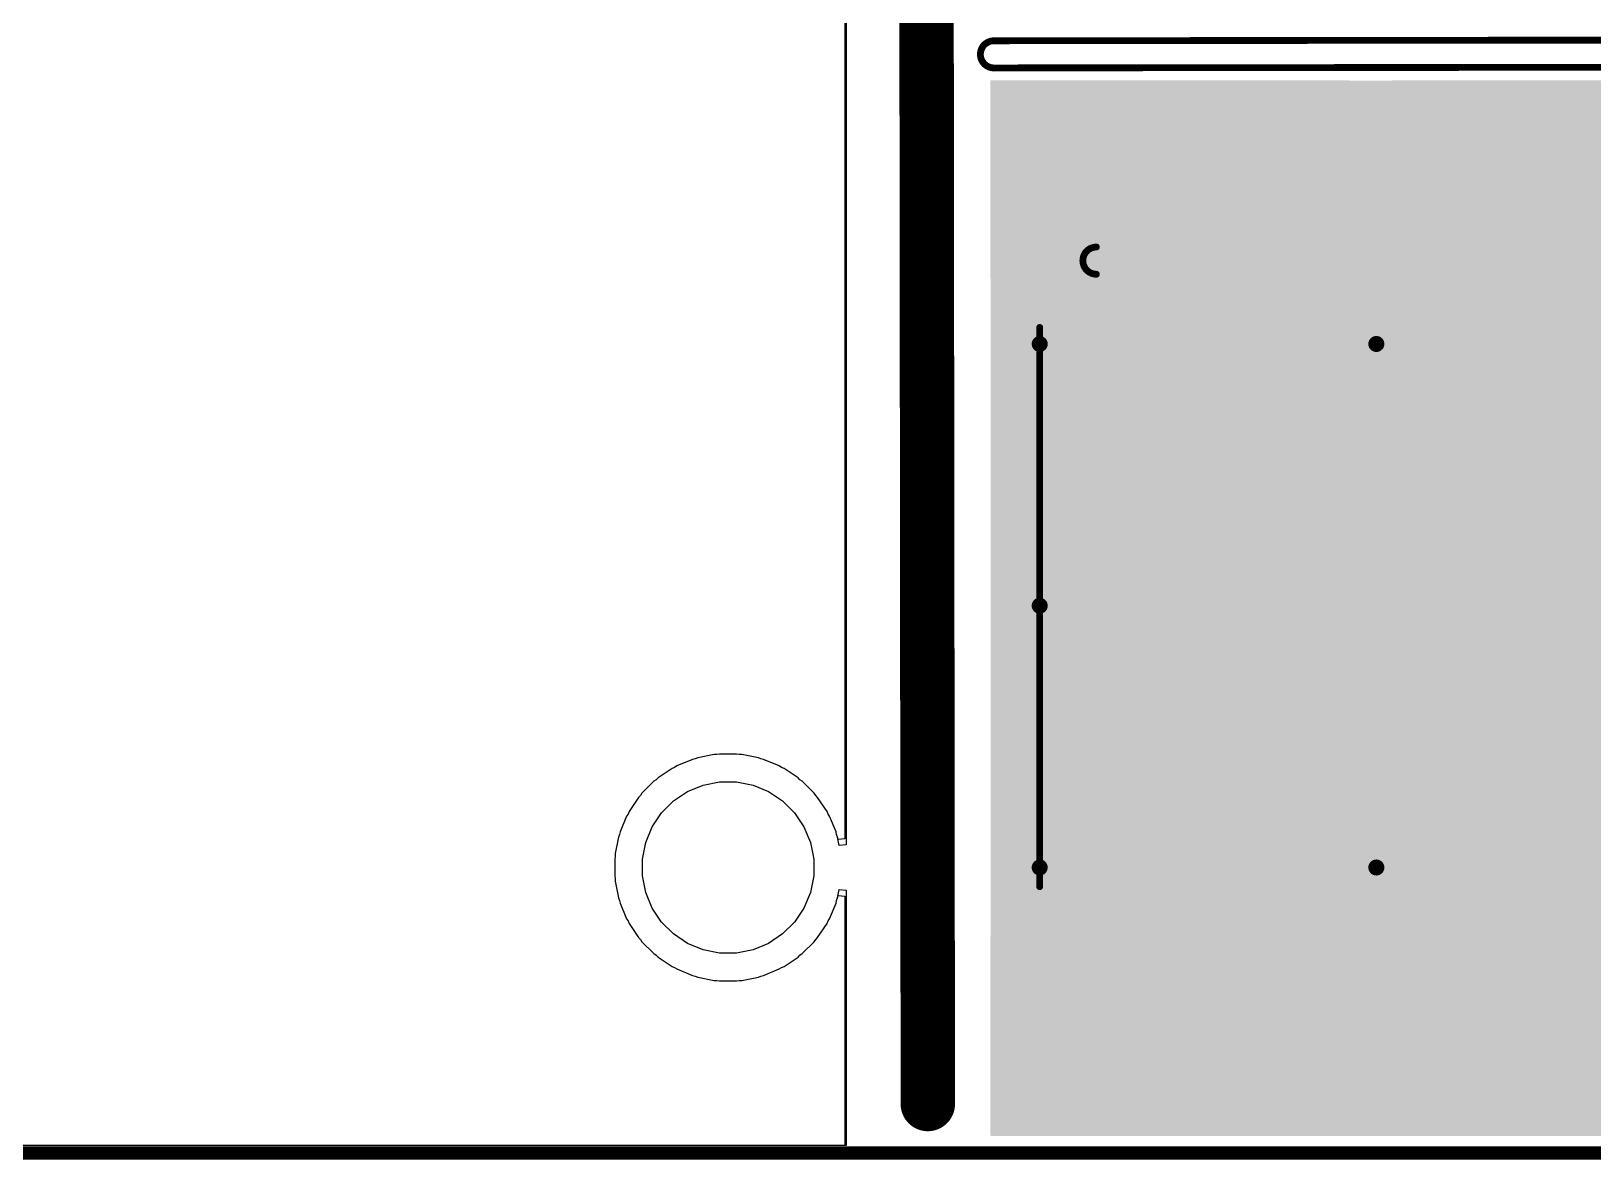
# Model space of a CAD drawing. Header units: millimetres. Extents: x -14 to 145, y 0 to 69.
# Drawn here: x 82.62 to 111.79, y -0.13 to 20.96 of the extents above; entities that cross this region are included whole.
import ezdxf

# ---------------------------------------------------------------- set-up
doc = ezdxf.new("R2010")
doc.units = ezdxf.units.MM
for name, color, linetype in [('BottomLayer', 5, 'Continuous'), ('BottomSolder', 6, 'Continuous'), ('Mechanical2', 216, 'Continuous'), ('MultiLayer', 9, 'Continuous'), ('PadHoleLayer', 156, 'Continuous'), ('TopLayer', 1, 'Continuous'), ('TopOverlay', 2, 'Continuous'), ('TopSolder', 216, 'Continuous'), ('ViaHoleLayer', 16, 'Continuous')]:
    doc.layers.add(name, color=color, linetype=linetype)

# ---------------------------------------------------------------- blocks, each defined once
blk = doc.blocks.new('ACTB273_CU_T2_47')
at = {"layer": 'BottomLayer'}
for points in [[(-10.75, 9.75), (-4.25, 9.75), (-4.25, 6.25), (-10.75, 6.25)], [(-3.25, 9.75), (3.25, 9.75), (3.25, 6.25), (-3.25, 6.25)], [(4.25, 9.75), (10.75, 9.75), (10.75, 6.25), (4.25, 6.25)], [(-10.75, -6.25), (-4.25, -6.25), (-4.25, -9.75), (-10.75, -9.75)], [(-3.25, -6.25), (3.25, -6.25), (3.25, -9.75), (-3.25, -9.75)], [(4.25, -6.25), (10.75, -6.25), (10.75, -9.75), (4.25, -9.75)]]:
    blk.add_hatch(color=5, dxfattribs=at).paths.add_polyline_path(points)
at = {"layer": 'BottomSolder'}
for points in [[(-10.852, 9.852), (-4.148, 9.852), (-4.148, 6.148), (-10.852, 6.148)], [(-3.352, 9.852), (3.352, 9.852), (3.352, 6.148), (-3.352, 6.148)], [(4.148, 9.852), (10.852, 9.852), (10.852, 6.148), (4.148, 6.148)], [(-10.852, -6.148), (-4.148, -6.148), (-4.148, -9.852), (-10.852, -9.852)], [(-3.352, -6.148), (3.352, -6.148), (3.352, -9.852), (-3.352, -9.852)], [(4.148, -6.148), (10.852, -6.148), (10.852, -9.852), (4.148, -9.852)]]:
    blk.add_hatch(color=6, dxfattribs=at).paths.add_polyline_path(points)
at = {"layer": 'MultiLayer'}
for points in [[(-10.75, 9.75), (-4.25, 9.75), (-4.25, 6.25), (-10.75, 6.25)], [(-3.25, 9.75), (3.25, 9.75), (3.25, 6.25), (-3.25, 6.25)], [(4.25, 9.75), (10.75, 9.75), (10.75, 6.25), (4.25, 6.25)], [(-10.75, -6.25), (-4.25, -6.25), (-4.25, -9.75), (-10.75, -9.75)], [(-3.25, -6.25), (3.25, -6.25), (3.25, -9.75), (-3.25, -9.75)], [(4.25, -6.25), (10.75, -6.25), (10.75, -9.75), (4.25, -9.75)]]:
    blk.add_hatch(color=9, dxfattribs=at).paths.add_polyline_path(points)
at = {"layer": 'PadHoleLayer'}
for points in [[(-10.285, 9.25), (-4.715, 9.25), (-4.715, 6.75), (-10.285, 6.75)], [(-2.785, 9.25), (2.785, 9.25), (2.785, 6.75), (-2.785, 6.75)], [(4.715, 9.25), (10.285, 9.25), (10.285, 6.75), (4.715, 6.75)], [(-10.285, -6.75), (-4.715, -6.75), (-4.715, -9.25), (-10.285, -9.25)], [(-2.785, -6.75), (2.785, -6.75), (2.785, -9.25), (-2.785, -9.25)], [(4.715, -6.75), (10.285, -6.75), (10.285, -9.25), (4.715, -9.25)]]:
    blk.add_hatch(color=156, dxfattribs=at).paths.add_polyline_path(points)
at = {"layer": 'TopLayer'}
for points in [[(-10.75, 9.75), (-4.25, 9.75), (-4.25, 6.25), (-10.75, 6.25)], [(-3.25, 9.75), (3.25, 9.75), (3.25, 6.25), (-3.25, 6.25)], [(4.25, 9.75), (10.75, 9.75), (10.75, 6.25), (4.25, 6.25)], [(-10.75, -6.25), (-4.25, -6.25), (-4.25, -9.75), (-10.75, -9.75)], [(-3.25, -6.25), (3.25, -6.25), (3.25, -9.75), (-3.25, -9.75)], [(4.25, -6.25), (10.75, -6.25), (10.75, -9.75), (4.25, -9.75)]]:
    blk.add_hatch(color=1, dxfattribs=at).paths.add_polyline_path(points)
at = {"layer": 'TopSolder'}
for points in [[(-10.852, 9.852), (-4.148, 9.852), (-4.148, 6.148), (-10.852, 6.148)], [(-3.352, 9.852), (3.352, 9.852), (3.352, 6.148), (-3.352, 6.148)], [(4.148, 9.852), (10.852, 9.852), (10.852, 6.148), (4.148, 6.148)], [(-10.852, -6.148), (-4.148, -6.148), (-4.148, -9.852), (-10.852, -9.852)], [(-3.352, -6.148), (3.352, -6.148), (3.352, -9.852), (-3.352, -9.852)], [(4.148, -6.148), (10.852, -6.148), (10.852, -9.852), (4.148, -9.852)]]:
    blk.add_hatch(color=216, dxfattribs=at).paths.add_polyline_path(points)
at = {"layer": 'TopOverlay', "const_width": 0.127}
for points in [[(-9.931, -5.213), (-9.931, 5.237)], [(9.931, -5.213), (9.931, 5.237)]]:
    blk.add_lwpolyline(points, dxfattribs=at)
at = {"layer": 'TopOverlay', "const_width": 0.0635}
for points in [[(-9.963, 5.237, 1), (-9.9, 5.237, 1)], [(9.9, 5.237, 1), (9.963, 5.237, 1)], [(-9.963, -5.213, 1), (-9.9, -5.213, 1)], [(9.9, -5.213, 1), (9.963, -5.213, 1)]]:
    blk.add_lwpolyline(points, format="xyb", close=True, dxfattribs=at)

msp = doc.modelspace()

# ---------------------------------------------------------------- hatches: boundary and pattern name
at = {"layer": 'BottomLayer'}
msp.add_hatch(color=5, dxfattribs=at).paths.add_polyline_path([(100.538, 0.342), (122.911, 0.342), (122.911, 20.034), (100.538, 20.034)])
h = msp.add_hatch(color=5, dxfattribs=at)
edge = h.paths.add_edge_path()
edge.add_arc((101.455, 15.113), 0.3, 0, 360)
h = msp.add_hatch(color=5, dxfattribs=at)
edge = h.paths.add_edge_path()
edge.add_arc((107.743, 15.113), 0.3, 0, 360)
h = msp.add_hatch(color=5, dxfattribs=at)
edge = h.paths.add_edge_path()
edge.add_arc((101.455, 10.223), 0.3, 0, 360)
h = msp.add_hatch(color=5, dxfattribs=at)
edge = h.paths.add_edge_path()
edge.add_arc((101.455, 5.333), 0.3, 0, 360)
h = msp.add_hatch(color=5, dxfattribs=at)
edge = h.paths.add_edge_path()
edge.add_arc((107.743, 5.333), 0.3, 0, 360)
at = {"layer": 'BottomSolder'}
h = msp.add_hatch(color=6, dxfattribs=at)
edge = h.paths.add_edge_path()
edge.add_arc((101.455, 15.113), 0.402, 0, 360)
at = {"layer": 'TopLayer'}
for points in [[(100.539, 0.319), (122.936, 0.319), (122.936, 20.034), (100.539, 20.034)], [(100.66, 16.027), (125.832, 16.027), (125.832, 19.914), (100.66, 19.914)]]:
    msp.add_hatch(color=1, dxfattribs=at).paths.add_polyline_path(points)
h = msp.add_hatch(color=1, dxfattribs=at)
edge = h.paths.add_edge_path()
edge.add_arc((101.455, 15.113), 0.3, 0, 360)
h = msp.add_hatch(color=1, dxfattribs=at)
edge = h.paths.add_edge_path()
edge.add_arc((107.743, 15.113), 0.3, 0, 360)
h = msp.add_hatch(color=1, dxfattribs=at)
edge = h.paths.add_edge_path()
edge.add_arc((101.455, 10.223), 0.3, 0, 360)
h = msp.add_hatch(color=1, dxfattribs=at)
edge = h.paths.add_edge_path()
edge.add_arc((101.455, 5.333), 0.3, 0, 360)
h = msp.add_hatch(color=1, dxfattribs=at)
edge = h.paths.add_edge_path()
edge.add_arc((107.743, 5.333), 0.3, 0, 360)
at = {"layer": 'TopSolder'}
h = msp.add_hatch(color=216, dxfattribs=at)
edge = h.paths.add_edge_path()
edge.add_arc((101.455, 15.113), 0.402, 0, 360)
at = {"layer": 'ViaHoleLayer'}
h = msp.add_hatch(color=16, dxfattribs=at)
edge = h.paths.add_edge_path()
edge.add_arc((101.455, 15.113), 0.15, 0, 360)
h = msp.add_hatch(color=16, dxfattribs=at)
edge = h.paths.add_edge_path()
edge.add_arc((107.743, 15.113), 0.15, 0, 360)
h = msp.add_hatch(color=16, dxfattribs=at)
edge = h.paths.add_edge_path()
edge.add_arc((101.455, 10.223), 0.15, 0, 360)
h = msp.add_hatch(color=16, dxfattribs=at)
edge = h.paths.add_edge_path()
edge.add_arc((101.455, 5.333), 0.15, 0, 360)
h = msp.add_hatch(color=16, dxfattribs=at)
edge = h.paths.add_edge_path()
edge.add_arc((107.743, 5.333), 0.15, 0, 360)

# ---------------------------------------------------------------- linework, layer by layer
at = {"layer": 'BottomLayer'}
for p, q in [((97.815, 62.796), (97.815, 5.871)), ((94.969, 7.351), (94.677, 7.23)), ((95.019, 7.36), (94.969, 7.351)), ((95.066, 7.38), (95.019, 7.36)), ((95.375, 7.441), (95.066, 7.38)), ((95.426, 7.441), (95.375, 7.441)), ((95.476, 7.451), (95.426, 7.441)), ((95.791, 7.451), (95.476, 7.451)), ((95.841, 7.441), (95.791, 7.451)), ((95.892, 7.441), (95.841, 7.441)), ((96.201, 7.38), (95.892, 7.441)), ((96.248, 7.36), (96.201, 7.38)), ((96.298, 7.351), (96.248, 7.36)), ((96.59, 7.23), (96.298, 7.351)), ((94.326, 7.007), (94.29, 6.971)), ((94.588, 7.182), (94.326, 7.007)), ((94.635, 7.202), (94.588, 7.182)), ((94.677, 7.23), (94.635, 7.202)), ((96.632, 7.202), (96.59, 7.23)), ((96.679, 7.182), (96.632, 7.202)), ((96.941, 7.007), (96.679, 7.182)), ((96.977, 6.971), (96.941, 7.007)), ((94.024, 6.72), (93.996, 6.677)), ((94.247, 6.943), (94.024, 6.72)), ((94.29, 6.971), (94.247, 6.943)), ((97.02, 6.943), (96.977, 6.971)), ((97.243, 6.72), (97.02, 6.943)), ((97.271, 6.677), (97.243, 6.72)), ((93.96, 6.641), (93.785, 6.379)), ((93.996, 6.677), (93.96, 6.641)), ((97.307, 6.641), (97.271, 6.677)), ((97.482, 6.379), (97.307, 6.641)), ((93.737, 6.29), (93.616, 5.998)), ((93.765, 6.332), (93.737, 6.29)), ((93.785, 6.379), (93.765, 6.332)), ((97.502, 6.332), (97.482, 6.379)), ((97.53, 6.29), (97.502, 6.332)), ((97.651, 5.998), (97.53, 6.29)), ((93.587, 5.901), (93.525, 5.592)), ((93.606, 5.948), (93.587, 5.901)), ((93.616, 5.998), (93.606, 5.948)), ((97.66, 5.948), (97.651, 5.998)), ((97.68, 5.901), (97.66, 5.948)), ((97.688, 5.859), (97.68, 5.901)), ((97.815, 5.871), (97.688, 5.859)), ((93.525, 5.592), (93.525, 5.541)), ((93.525, 5.541), (93.516, 5.491)), ((93.516, 5.491), (93.516, 5.176)), ((93.516, 5.176), (93.525, 5.126)), ((93.525, 5.126), (93.525, 5.075)), ((93.525, 5.075), (93.587, 4.766)), ((93.587, 4.766), (93.606, 4.719)), ((93.606, 4.719), (93.616, 4.669)), ((93.616, 4.669), (93.737, 4.377)), ((97.53, 4.377), (97.651, 4.669)), ((97.651, 4.669), (97.66, 4.719)), ((97.66, 4.719), (97.68, 4.766)), ((97.68, 4.766), (97.688, 4.808)), ((97.688, 4.808), (97.815, 4.796)), ((97.815, 4.796), (97.815, 0.137)), ((93.737, 4.377), (93.765, 4.335)), ((97.502, 4.335), (97.53, 4.377)), ((93.765, 4.335), (93.785, 4.288)), ((93.785, 4.288), (93.96, 4.026)), ((97.307, 4.026), (97.482, 4.288)), ((97.482, 4.288), (97.502, 4.335)), ((93.96, 4.026), (93.996, 3.99)), ((93.996, 3.99), (94.024, 3.947)), ((94.024, 3.947), (94.247, 3.724)), ((97.02, 3.724), (97.243, 3.947)), ((97.243, 3.947), (97.271, 3.99)), ((97.271, 3.99), (97.307, 4.026)), ((94.247, 3.724), (94.29, 3.696)), ((94.29, 3.696), (94.326, 3.66)), ((94.326, 3.66), (94.588, 3.485)), ((96.679, 3.485), (96.941, 3.66)), ((96.941, 3.66), (96.977, 3.696)), ((96.977, 3.696), (97.02, 3.724)), ((94.588, 3.485), (94.635, 3.465)), ((94.635, 3.465), (94.677, 3.437)), ((94.677, 3.437), (94.969, 3.316)), ((94.969, 3.316), (95.019, 3.306)), ((95.019, 3.306), (95.066, 3.287)), ((95.066, 3.287), (95.375, 3.225)), ((95.375, 3.225), (95.426, 3.225)), ((95.426, 3.225), (95.476, 3.216)), ((95.476, 3.216), (95.791, 3.216)), ((95.791, 3.216), (95.841, 3.225)), ((95.841, 3.225), (95.892, 3.225)), ((95.892, 3.225), (96.201, 3.287)), ((96.201, 3.287), (96.248, 3.306)), ((96.248, 3.306), (96.298, 3.316)), ((96.298, 3.316), (96.59, 3.437)), ((96.59, 3.437), (96.632, 3.465)), ((96.632, 3.465), (96.679, 3.485)), ((97.815, 0.137), (82.362, 0.137))]:
    msp.add_line(p, q, dxfattribs=at)
at = {"layer": 'Mechanical2', "const_width": 0.127}
for points in [[(100.347, 20.524, -0.414214), (100.6, 20.777)], [(100.6, 20.27, -0.414214), (100.347, 20.523)], [(102.261, 16.67, -0.414214), (102.515, 16.924)], [(102.515, 16.416, -0.414214), (102.261, 16.67)]]:
    msp.add_lwpolyline(points, format="xyb", dxfattribs=at)
at = {"layer": 'Mechanical2'}
for points, const_width in [([(100.6, 20.777), (120.269, 20.799)], 0.127), ([(100.6, 20.27), (120.498, 20.291)], 0.127), ([(0, 0), (131.267, 0)], 0.254)]:
    msp.add_lwpolyline(points, dxfattribs=dict(at, const_width=const_width))
at = {"layer": 'Mechanical2', "const_width": 0.0635}
for points in [[(100.568, 20.777, 1), (100.632, 20.777, 1)], [(100.568, 20.777, 1), (100.632, 20.777, 1)], [(100.315, 20.524, 1), (100.379, 20.524, 1)], [(100.315, 20.523, 1), (100.379, 20.523, 1)], [(100.568, 20.27, 1), (100.632, 20.27, 1)], [(100.568, 20.27, 1), (100.632, 20.27, 1)], [(102.483, 16.924, 1), (102.546, 16.924, 1)], [(102.229, 16.67, 1), (102.292, 16.67, 1)], [(102.229, 16.67, 1), (102.292, 16.67, 1)], [(102.483, 16.416, 1), (102.546, 16.416, 1)]]:
    msp.add_lwpolyline(points, format="xyb", close=True, dxfattribs=at)
at = {"layer": 'MultiLayer'}
for p, q in [((100.385, 20.667), (100.457, 20.738)), ((100.457, 20.738), (100.55, 20.777)), ((100.55, 20.777), (100.6, 20.777)), ((100.6, 20.777), (120.269, 20.799)), ((100.6, 20.777), (100.6, 20.777)), ((100.347, 20.574), (100.385, 20.667)), ((100.347, 20.524), (100.347, 20.574)), ((100.347, 20.523), (100.347, 20.524)), ((100.347, 20.472), (100.347, 20.523)), ((100.385, 20.379), (100.347, 20.472)), ((100.457, 20.308), (100.385, 20.379)), ((100.55, 20.27), (100.457, 20.308)), ((100.6, 20.27), (100.55, 20.27)), ((120.498, 20.291), (100.6, 20.27)), ((94.614, 6.576), (94.876, 6.751)), ((94.876, 6.751), (95.167, 6.872)), ((95.167, 6.872), (95.476, 6.933)), ((95.476, 6.933), (95.633, 6.933)), ((95.633, 6.933), (95.791, 6.933)), ((95.791, 6.933), (96.1, 6.872)), ((96.1, 6.872), (96.391, 6.751)), ((96.391, 6.751), (96.653, 6.576)), ((94.391, 6.353), (94.614, 6.576)), ((96.653, 6.576), (96.876, 6.353)), ((94.216, 6.091), (94.391, 6.353)), ((96.876, 6.353), (97.051, 6.091)), ((94.095, 5.8), (94.216, 6.091)), ((97.051, 6.091), (97.172, 5.8)), ((94.033, 5.491), (94.095, 5.8)), ((97.172, 5.8), (97.233, 5.491)), ((94.033, 5.176), (94.033, 5.491)), ((97.233, 5.491), (97.233, 5.176)), ((94.095, 4.867), (94.033, 5.176)), ((97.233, 5.176), (97.172, 4.867)), ((94.216, 4.576), (94.095, 4.867)), ((97.172, 4.867), (97.051, 4.576)), ((94.391, 4.314), (94.216, 4.576)), ((97.051, 4.576), (96.876, 4.314)), ((94.614, 4.091), (94.391, 4.314)), ((94.876, 3.916), (94.614, 4.091)), ((96.653, 4.091), (96.391, 3.916)), ((96.876, 4.314), (96.653, 4.091)), ((95.167, 3.795), (94.876, 3.916)), ((95.476, 3.733), (95.167, 3.795)), ((96.1, 3.795), (95.791, 3.733)), ((96.391, 3.916), (96.1, 3.795)), ((95.633, 3.733), (95.476, 3.733)), ((95.633, 3.733), (95.633, 3.733)), ((95.791, 3.733), (95.633, 3.733))]:
    msp.add_line(p, q, dxfattribs=at)
at = {"layer": 'TopLayer'}
for p, q in [((97.838, 28.616), (97.838, 5.758)), ((94.969, 7.351), (94.677, 7.23)), ((95.019, 7.36), (94.969, 7.351)), ((95.066, 7.38), (95.019, 7.36)), ((95.375, 7.441), (95.066, 7.38)), ((95.426, 7.441), (95.375, 7.441)), ((95.476, 7.451), (95.426, 7.441)), ((95.791, 7.451), (95.476, 7.451)), ((95.841, 7.441), (95.791, 7.451)), ((95.892, 7.441), (95.841, 7.441)), ((96.201, 7.38), (95.892, 7.441)), ((96.248, 7.36), (96.201, 7.38)), ((96.298, 7.351), (96.248, 7.36)), ((96.59, 7.23), (96.298, 7.351)), ((94.326, 7.007), (94.29, 6.971)), ((94.588, 7.182), (94.326, 7.007)), ((94.635, 7.202), (94.588, 7.182)), ((94.677, 7.23), (94.635, 7.202)), ((96.632, 7.202), (96.59, 7.23)), ((96.679, 7.182), (96.632, 7.202)), ((96.941, 7.007), (96.679, 7.182)), ((96.977, 6.971), (96.941, 7.007)), ((94.024, 6.72), (93.996, 6.677)), ((94.247, 6.943), (94.024, 6.72)), ((94.29, 6.971), (94.247, 6.943)), ((97.02, 6.943), (96.977, 6.971)), ((97.243, 6.72), (97.02, 6.943)), ((97.271, 6.677), (97.243, 6.72)), ((93.96, 6.641), (93.785, 6.379)), ((93.996, 6.677), (93.96, 6.641)), ((97.307, 6.641), (97.271, 6.677)), ((97.482, 6.379), (97.307, 6.641)), ((93.737, 6.29), (93.616, 5.998)), ((93.765, 6.332), (93.737, 6.29)), ((93.785, 6.379), (93.765, 6.332)), ((97.502, 6.332), (97.482, 6.379)), ((97.53, 6.29), (97.502, 6.332)), ((97.651, 5.998), (97.53, 6.29)), ((93.587, 5.901), (93.525, 5.592)), ((93.606, 5.948), (93.587, 5.901)), ((93.616, 5.998), (93.606, 5.948)), ((97.66, 5.948), (97.651, 5.998)), ((97.68, 5.901), (97.66, 5.948)), ((97.711, 5.746), (97.68, 5.901)), ((93.525, 5.592), (93.525, 5.541)), ((97.838, 5.758), (97.711, 5.746)), ((93.525, 5.541), (93.516, 5.491)), ((93.516, 5.491), (93.516, 5.176)), ((93.516, 5.176), (93.525, 5.126)), ((93.525, 5.126), (93.525, 5.075)), ((93.525, 5.075), (93.587, 4.766)), ((93.587, 4.766), (93.606, 4.719)), ((93.606, 4.719), (93.616, 4.669)), ((93.616, 4.669), (93.737, 4.377)), ((97.53, 4.377), (97.651, 4.669)), ((97.651, 4.669), (97.66, 4.719)), ((97.66, 4.719), (97.68, 4.766)), ((97.68, 4.766), (97.711, 4.921)), ((97.711, 4.921), (97.838, 4.908)), ((97.838, 4.908), (97.838, 0.137)), ((93.737, 4.377), (93.765, 4.335)), ((97.502, 4.335), (97.53, 4.377)), ((93.765, 4.335), (93.785, 4.288)), ((93.785, 4.288), (93.96, 4.026)), ((97.307, 4.026), (97.482, 4.288)), ((97.482, 4.288), (97.502, 4.335)), ((93.96, 4.026), (93.996, 3.99)), ((93.996, 3.99), (94.024, 3.947)), ((94.024, 3.947), (94.247, 3.724)), ((97.02, 3.724), (97.243, 3.947)), ((97.243, 3.947), (97.271, 3.99)), ((97.271, 3.99), (97.307, 4.026)), ((94.247, 3.724), (94.29, 3.696)), ((94.29, 3.696), (94.326, 3.66)), ((94.326, 3.66), (94.588, 3.485)), ((96.679, 3.485), (96.941, 3.66)), ((96.941, 3.66), (96.977, 3.696)), ((96.977, 3.696), (97.02, 3.724)), ((94.588, 3.485), (94.635, 3.465)), ((94.635, 3.465), (94.677, 3.437)), ((94.677, 3.437), (94.969, 3.316)), ((94.969, 3.316), (95.019, 3.306)), ((95.019, 3.306), (95.066, 3.287)), ((95.066, 3.287), (95.375, 3.225)), ((95.375, 3.225), (95.426, 3.225)), ((95.426, 3.225), (95.476, 3.216)), ((95.476, 3.216), (95.791, 3.216)), ((95.791, 3.216), (95.841, 3.225)), ((95.841, 3.225), (95.892, 3.225)), ((95.892, 3.225), (96.201, 3.287)), ((96.201, 3.287), (96.248, 3.306)), ((96.248, 3.306), (96.298, 3.316)), ((96.298, 3.316), (96.59, 3.437)), ((96.59, 3.437), (96.632, 3.465)), ((96.632, 3.465), (96.679, 3.485)), ((97.838, 0.137), (82.362, 0.137))]:
    msp.add_line(p, q, dxfattribs=at)
at = {"layer": 'TopOverlay', "const_width": 1.016}
msp.add_lwpolyline([(99.289, 67.589), (99.365, 0.914)], dxfattribs=at)
at = {"layer": 'TopOverlay', "const_width": 0.508}
msp.add_lwpolyline([(99.111, 0.914, 1), (99.619, 0.914, 1)], format="xyb", close=True, dxfattribs=at)

# ---------------------------------------------------------------- block references
msp.add_blockref('ACTB273_CU_T2_47', (111.386, 10.186))

doc.saveas('drawing.dxf')
